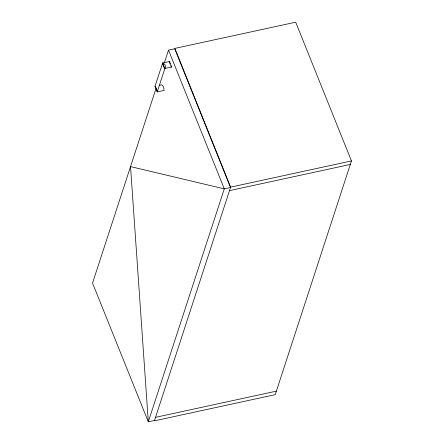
<?xml version="1.0" encoding="UTF-8"?>
<svg xmlns="http://www.w3.org/2000/svg" width="444" height="444" viewBox="0 0 444 444"><rect width="100%" height="100%" fill="white"/><g stroke="black" fill="none" stroke-linecap="round" stroke-linejoin="round"><path stroke-width="0.67" d="M155.55 86.552L155.006 86.341L156.399 88.267L157.237 91.891L164.857 68.52C166.489 66.606 164.818 63.57 162.626 62.97L163.464 66.594L164.657 68.459L171.761 67.022L169.53 61.472L162.626 62.97L155.006 86.341L157.237 91.891L164.141 90.393C163.869 87.973 163.053 83.028 159.396 85.387M156.072 88.295L92.541 283.067L148.307 421.8L154.523 420.451M164.441 62.632L168.515 50.128L174.731 48.785L230.503 187.518L224.287 188.867L130.53 166.6L148.307 421.8L224.287 188.867L168.515 50.128M230.63 187.129L154.395 420.84L275.23 394.649L351.459 160.933L295.693 22.2L174.858 48.396L230.63 187.129L351.459 160.933M157.237 91.891L157.542 91.497M229.487 190.637L350.316 164.441M155.539 417.338L276.373 391.142M171.761 67.022L171.101 66.5M170.607 65.64L170.851 66.112M162.626 62.97L164.857 68.52M169.791 63.237L169.952 63.875M169.663 62.61L169.53 61.472"/></g></svg>
